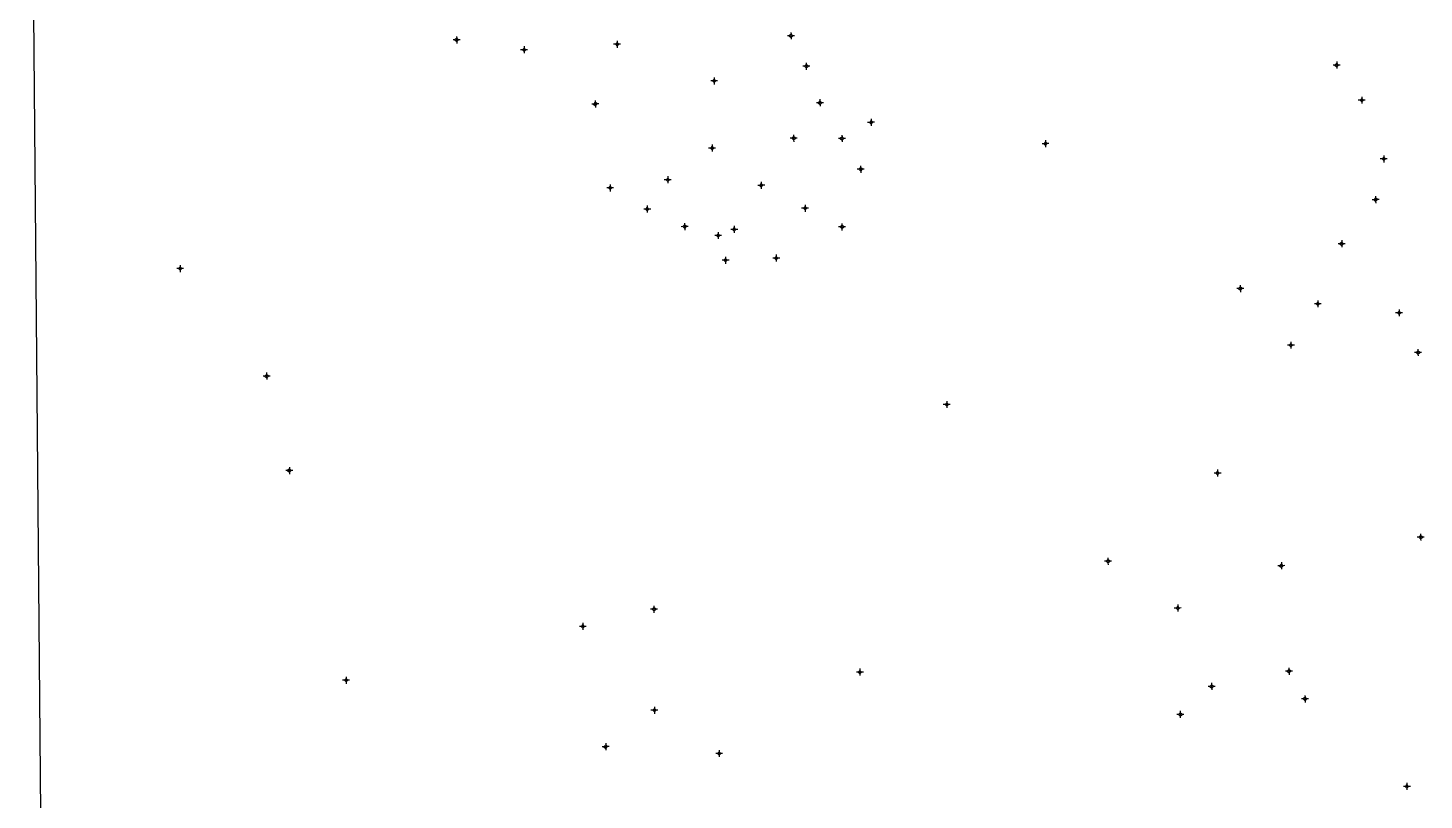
# Model space of a CAD drawing. Extents: x 551060 to 551564, y 1838957 to 1839506.
# Drawn here: x 551059.6 to 551310.6, y 1839230.2 to 1839369.1 of the extents above; entities that cross this region are included whole.
import ezdxf

# ---------------------------------------------------------------- set-up
doc = ezdxf.new("R2010")
doc.units = 0
doc.layers.add('Level 11', color=7, linetype='Continuous')
doc.layers.add('Level 63', color=7, linetype='Continuous')

msp = doc.modelspace()

# ---------------------------------------------------------------- linework, layer by layer
at = {"layer": 'Level 11'}
for p, q in [((551196.47, 1839367.66), (551196.15, 1839367.65)), ((551196.47, 1839367.66), (551196.15, 1839367.65)), ((551196.78, 1839367.97), (551196.47, 1839367.66)), ((551196.78, 1839367.97), (551196.47, 1839367.66)), ((551196.47, 1839367.66), (551196.78, 1839367.35)), ((551196.47, 1839367.66), (551196.78, 1839367.35)), ((551196.77, 1839368.28), (551196.78, 1839367.97)), ((551196.77, 1839368.28), (551196.78, 1839367.97)), ((551197.09, 1839367.66), (551196.78, 1839367.97)), ((551197.09, 1839367.66), (551196.78, 1839367.97)), ((551196.78, 1839367.35), (551197.09, 1839367.66)), ((551196.78, 1839367.35), (551197.09, 1839367.66)), ((551197.41, 1839367.66), (551197.09, 1839367.66)), ((551197.41, 1839367.66), (551197.09, 1839367.66)), ((551136.36, 1839366.92), (551136.05, 1839366.92)), ((551136.36, 1839366.92), (551136.05, 1839366.92)), ((551136.67, 1839367.23), (551136.36, 1839366.92)), ((551136.67, 1839367.23), (551136.36, 1839366.92)), ((551136.36, 1839366.92), (551136.67, 1839366.61)), ((551136.36, 1839366.92), (551136.67, 1839366.61)), ((551136.66, 1839367.55), (551136.67, 1839367.23)), ((551136.66, 1839367.55), (551136.67, 1839367.23)), ((551136.98, 1839366.93), (551136.67, 1839367.23)), ((551136.98, 1839366.93), (551136.67, 1839367.23)), ((551136.67, 1839366.61), (551136.98, 1839366.93)), ((551136.67, 1839366.61), (551136.98, 1839366.93)), ((551136.67, 1839366.61), (551136.68, 1839366.29)), ((551136.67, 1839366.61), (551136.68, 1839366.29)), ((551137.29, 1839366.93), (551136.98, 1839366.93)), ((551137.29, 1839366.93), (551136.98, 1839366.93)), ((551148.47, 1839365.15), (551148.16, 1839365.14)), ((551148.47, 1839365.15), (551148.16, 1839365.14)), ((551148.78, 1839365.46), (551148.47, 1839365.15)), ((551148.78, 1839365.46), (551148.47, 1839365.15)), ((551148.47, 1839365.15), (551148.79, 1839364.84)), ((551148.47, 1839365.15), (551148.79, 1839364.84)), ((551148.78, 1839365.78), (551148.78, 1839365.46)), ((551148.78, 1839365.78), (551148.78, 1839365.46)), ((551149.09, 1839365.15), (551148.78, 1839365.46)), ((551149.09, 1839365.15), (551148.78, 1839365.46)), ((551148.79, 1839364.84), (551149.09, 1839365.15)), ((551148.79, 1839364.84), (551149.09, 1839365.15)), ((551149.4, 1839365.15), (551149.09, 1839365.15)), ((551149.4, 1839365.15), (551149.09, 1839365.15)), ((551165.21, 1839366.13), (551164.89, 1839366.13)), ((551165.21, 1839366.13), (551164.89, 1839366.13)), ((551165.52, 1839366.44), (551165.21, 1839366.13)), ((551165.52, 1839366.44), (551165.21, 1839366.13)), ((551165.21, 1839366.13), (551165.52, 1839365.82)), ((551165.21, 1839366.13), (551165.52, 1839365.82)), ((551165.51, 1839366.76), (551165.52, 1839366.44)), ((551165.51, 1839366.76), (551165.52, 1839366.44)), ((551165.83, 1839366.14), (551165.52, 1839366.44)), ((551165.83, 1839366.14), (551165.52, 1839366.44)), ((551165.52, 1839365.82), (551165.83, 1839366.14)), ((551165.52, 1839365.82), (551165.83, 1839366.14)), ((551165.52, 1839365.82), (551165.53, 1839365.51)), ((551165.52, 1839365.82), (551165.53, 1839365.51)), ((551166.15, 1839366.14), (551165.83, 1839366.14)), ((551166.15, 1839366.14), (551165.83, 1839366.14)), ((551196.78, 1839367.35), (551196.78, 1839367.04)), ((551196.78, 1839367.35), (551196.78, 1839367.04)), ((551148.79, 1839364.84), (551148.79, 1839364.52)), ((551148.79, 1839364.84), (551148.79, 1839364.52)), ((551199.52, 1839362.8), (551199.52, 1839362.49)), ((551199.52, 1839362.8), (551199.52, 1839362.49)), ((551294.9, 1839362.71), (551294.59, 1839362.39)), ((551294.9, 1839362.71), (551294.59, 1839362.39)), ((551294.9, 1839363.02), (551294.9, 1839362.71)), ((551294.9, 1839363.02), (551294.9, 1839362.71)), ((551295.21, 1839362.4), (551294.9, 1839362.71)), ((551295.21, 1839362.4), (551294.9, 1839362.71)), ((551182.96, 1839360.16), (551182.96, 1839359.85)), ((551182.96, 1839360.16), (551182.96, 1839359.85)), ((551199.22, 1839362.18), (551198.9, 1839362.18)), ((551199.22, 1839362.18), (551198.9, 1839362.18)), ((551199.52, 1839362.49), (551199.22, 1839362.18)), ((551199.52, 1839362.49), (551199.22, 1839362.18)), ((551199.22, 1839362.18), (551199.53, 1839361.87)), ((551199.22, 1839362.18), (551199.53, 1839361.87)), ((551199.84, 1839362.19), (551199.52, 1839362.49)), ((551199.84, 1839362.19), (551199.52, 1839362.49)), ((551199.53, 1839361.87), (551199.84, 1839362.19)), ((551199.53, 1839361.87), (551199.84, 1839362.19)), ((551199.53, 1839361.87), (551199.53, 1839361.56)), ((551199.53, 1839361.87), (551199.53, 1839361.56)), ((551200.16, 1839362.19), (551199.84, 1839362.19)), ((551200.16, 1839362.19), (551199.84, 1839362.19)), ((551294.59, 1839362.39), (551294.27, 1839362.39)), ((551294.59, 1839362.39), (551294.27, 1839362.39)), ((551294.59, 1839362.39), (551294.9, 1839362.09)), ((551294.59, 1839362.39), (551294.9, 1839362.09)), ((551294.9, 1839362.09), (551295.21, 1839362.4)), ((551294.9, 1839362.09), (551295.21, 1839362.4)), ((551294.9, 1839362.09), (551294.91, 1839361.78)), ((551294.9, 1839362.09), (551294.91, 1839361.78)), ((551295.53, 1839362.4), (551295.21, 1839362.4)), ((551295.53, 1839362.4), (551295.21, 1839362.4)), ((551182.65, 1839359.54), (551182.34, 1839359.53)), ((551182.65, 1839359.54), (551182.34, 1839359.53)), ((551182.96, 1839359.85), (551182.65, 1839359.54)), ((551182.96, 1839359.85), (551182.65, 1839359.54)), ((551182.65, 1839359.54), (551182.97, 1839359.23)), ((551182.65, 1839359.54), (551182.97, 1839359.23)), ((551183.27, 1839359.54), (551182.96, 1839359.85)), ((551183.27, 1839359.54), (551182.96, 1839359.85)), ((551182.97, 1839359.23), (551183.27, 1839359.54)), ((551182.97, 1839359.23), (551183.27, 1839359.54)), ((551182.97, 1839359.23), (551182.97, 1839358.92)), ((551182.97, 1839359.23), (551182.97, 1839358.92)), ((551183.58, 1839359.54), (551183.27, 1839359.54)), ((551183.58, 1839359.54), (551183.27, 1839359.54)), ((551161.28, 1839355.39), (551160.96, 1839355.39)), ((551161.28, 1839355.39), (551160.96, 1839355.39)), ((551161.59, 1839355.7), (551161.28, 1839355.39)), ((551161.59, 1839355.7), (551161.28, 1839355.39)), ((551161.28, 1839355.39), (551161.6, 1839355.08)), ((551161.28, 1839355.39), (551161.6, 1839355.08)), ((551161.59, 1839356.01), (551161.59, 1839355.7)), ((551161.59, 1839356.01), (551161.59, 1839355.7)), ((551161.9, 1839355.4), (551161.59, 1839355.7)), ((551161.9, 1839355.4), (551161.59, 1839355.7)), ((551161.6, 1839355.08), (551161.9, 1839355.4)), ((551161.6, 1839355.08), (551161.9, 1839355.4)), ((551161.6, 1839355.08), (551161.6, 1839354.77)), ((551161.6, 1839355.08), (551161.6, 1839354.77)), ((551162.22, 1839355.4), (551161.9, 1839355.4)), ((551162.22, 1839355.4), (551161.9, 1839355.4)), ((551201.68, 1839355.62), (551201.37, 1839355.62)), ((551201.68, 1839355.62), (551201.37, 1839355.62)), ((551201.99, 1839355.94), (551201.68, 1839355.62)), ((551201.99, 1839355.94), (551201.68, 1839355.62)), ((551201.68, 1839355.62), (551202, 1839355.32)), ((551201.68, 1839355.62), (551202, 1839355.32)), ((551201.99, 1839356.25), (551201.99, 1839355.94)), ((551201.99, 1839356.25), (551201.99, 1839355.94)), ((551202.3, 1839355.63), (551201.99, 1839355.94)), ((551202.3, 1839355.63), (551201.99, 1839355.94)), ((551202, 1839355.32), (551202.3, 1839355.63)), ((551202, 1839355.32), (551202.3, 1839355.63)), ((551202, 1839355.32), (551202, 1839355.01)), ((551202, 1839355.32), (551202, 1839355.01)), ((551202.61, 1839355.63), (551202.3, 1839355.63)), ((551202.61, 1839355.63), (551202.3, 1839355.63)), ((551299.09, 1839356.08), (551298.77, 1839356.07)), ((551299.09, 1839356.08), (551298.77, 1839356.07)), ((551299.39, 1839356.39), (551299.09, 1839356.08)), ((551299.39, 1839356.39), (551299.09, 1839356.08)), ((551299.09, 1839356.08), (551299.4, 1839355.77)), ((551299.09, 1839356.08), (551299.4, 1839355.77)), ((551299.39, 1839356.7), (551299.39, 1839356.39)), ((551299.39, 1839356.7), (551299.39, 1839356.39)), ((551299.71, 1839356.08), (551299.39, 1839356.39)), ((551299.71, 1839356.08), (551299.39, 1839356.39)), ((551299.4, 1839355.77), (551299.71, 1839356.08)), ((551299.4, 1839355.77), (551299.71, 1839356.08)), ((551299.4, 1839355.77), (551299.4, 1839355.46)), ((551299.4, 1839355.77), (551299.4, 1839355.46)), ((551300.03, 1839356.08), (551299.71, 1839356.08)), ((551300.03, 1839356.08), (551299.71, 1839356.08)), ((551211.19, 1839352.73), (551211.19, 1839352.41)), ((551211.19, 1839352.73), (551211.19, 1839352.41)), ((551210.88, 1839352.09), (551210.56, 1839352.09)), ((551210.88, 1839352.09), (551210.56, 1839352.09)), ((551211.19, 1839352.41), (551210.88, 1839352.09)), ((551211.19, 1839352.41), (551210.88, 1839352.09)), ((551210.88, 1839352.09), (551211.19, 1839351.79)), ((551210.88, 1839352.09), (551211.19, 1839351.79)), ((551211.5, 1839352.1), (551211.19, 1839352.41)), ((551211.5, 1839352.1), (551211.19, 1839352.41)), ((551211.19, 1839351.79), (551211.5, 1839352.1)), ((551211.19, 1839351.79), (551211.5, 1839352.1)), ((551211.19, 1839351.79), (551211.2, 1839351.47)), ((551211.19, 1839351.79), (551211.2, 1839351.47)), ((551211.82, 1839352.1), (551211.5, 1839352.1)), ((551211.82, 1839352.1), (551211.5, 1839352.1)), ((551182.59, 1839347.78), (551182.28, 1839347.47)), ((551182.59, 1839347.78), (551182.28, 1839347.47)), ((551182.58, 1839348.1), (551182.59, 1839347.78)), ((551182.58, 1839348.1), (551182.59, 1839347.78)), ((551182.9, 1839347.47), (551182.59, 1839347.78)), ((551182.9, 1839347.47), (551182.59, 1839347.78)), ((551196.94, 1839349.23), (551196.63, 1839349.23)), ((551196.94, 1839349.23), (551196.63, 1839349.23)), ((551197.25, 1839349.55), (551196.94, 1839349.23)), ((551197.25, 1839349.55), (551196.94, 1839349.23)), ((551196.94, 1839349.23), (551197.25, 1839348.93)), ((551196.94, 1839349.23), (551197.25, 1839348.93)), ((551197.24, 1839349.87), (551197.25, 1839349.55)), ((551197.24, 1839349.87), (551197.25, 1839349.55)), ((551197.56, 1839349.24), (551197.25, 1839349.55)), ((551197.56, 1839349.24), (551197.25, 1839349.55)), ((551197.25, 1839348.93), (551197.56, 1839349.24)), ((551197.25, 1839348.93), (551197.56, 1839349.24)), ((551197.25, 1839348.93), (551197.26, 1839348.61)), ((551197.25, 1839348.93), (551197.26, 1839348.61)), ((551197.87, 1839349.24), (551197.56, 1839349.24)), ((551197.87, 1839349.24), (551197.56, 1839349.24)), ((551205.64, 1839349.18), (551205.33, 1839349.18)), ((551205.64, 1839349.18), (551205.33, 1839349.18)), ((551205.95, 1839349.49), (551205.64, 1839349.18)), ((551205.95, 1839349.49), (551205.64, 1839349.18)), ((551205.64, 1839349.18), (551205.95, 1839348.87)), ((551205.64, 1839349.18), (551205.95, 1839348.87)), ((551205.94, 1839349.8), (551205.95, 1839349.49)), ((551205.94, 1839349.8), (551205.95, 1839349.49)), ((551206.26, 1839349.19), (551205.95, 1839349.49)), ((551206.26, 1839349.19), (551205.95, 1839349.49)), ((551205.95, 1839348.87), (551206.26, 1839349.19)), ((551205.95, 1839348.87), (551206.26, 1839349.19)), ((551205.95, 1839348.87), (551205.95, 1839348.56)), ((551205.95, 1839348.87), (551205.95, 1839348.56)), ((551206.57, 1839349.19), (551206.26, 1839349.19)), ((551206.57, 1839349.19), (551206.26, 1839349.19)), ((551242.22, 1839348.25), (551241.91, 1839348.25)), ((551242.22, 1839348.25), (551241.91, 1839348.25)), ((551242.52, 1839348.56), (551242.22, 1839348.25)), ((551242.52, 1839348.56), (551242.22, 1839348.25)), ((551242.22, 1839348.25), (551242.53, 1839347.94)), ((551242.22, 1839348.25), (551242.53, 1839347.94)), ((551242.52, 1839348.88), (551242.52, 1839348.56)), ((551242.52, 1839348.88), (551242.52, 1839348.56)), ((551242.84, 1839348.26), (551242.52, 1839348.56)), ((551242.84, 1839348.26), (551242.52, 1839348.56)), ((551242.53, 1839347.94), (551242.84, 1839348.26)), ((551242.53, 1839347.94), (551242.84, 1839348.26)), ((551242.53, 1839347.94), (551242.53, 1839347.62)), ((551242.53, 1839347.94), (551242.53, 1839347.62)), ((551243.15, 1839348.26), (551242.84, 1839348.26)), ((551243.15, 1839348.26), (551242.84, 1839348.26)), ((551182.28, 1839347.47), (551181.97, 1839347.46)), ((551182.28, 1839347.47), (551181.97, 1839347.46)), ((551182.28, 1839347.47), (551182.59, 1839347.16)), ((551182.28, 1839347.47), (551182.59, 1839347.16)), ((551182.59, 1839347.16), (551182.9, 1839347.47)), ((551182.59, 1839347.16), (551182.9, 1839347.47)), ((551182.59, 1839347.16), (551182.59, 1839346.84)), ((551182.59, 1839347.16), (551182.59, 1839346.84)), ((551183.21, 1839347.47), (551182.9, 1839347.47)), ((551183.21, 1839347.47), (551182.9, 1839347.47)), ((551303.05, 1839345.52), (551302.74, 1839345.52)), ((551303.05, 1839345.52), (551302.74, 1839345.52)), ((551303.35, 1839345.83), (551303.05, 1839345.52)), ((551303.35, 1839345.83), (551303.05, 1839345.52)), ((551303.05, 1839345.52), (551303.36, 1839345.22)), ((551303.05, 1839345.52), (551303.36, 1839345.22)), ((551303.35, 1839346.15), (551303.35, 1839345.83)), ((551303.35, 1839346.15), (551303.35, 1839345.83)), ((551303.67, 1839345.53), (551303.35, 1839345.83)), ((551303.67, 1839345.53), (551303.35, 1839345.83)), ((551303.36, 1839345.22), (551303.67, 1839345.53)), ((551303.36, 1839345.22), (551303.67, 1839345.53)), ((551303.36, 1839345.22), (551303.36, 1839344.9)), ((551303.36, 1839345.22), (551303.36, 1839344.9)), ((551303.98, 1839345.53), (551303.67, 1839345.53)), ((551303.98, 1839345.53), (551303.67, 1839345.53)), ((551209, 1839343.65), (551208.68, 1839343.65)), ((551209, 1839343.65), (551208.68, 1839343.65)), ((551209.3, 1839343.96), (551209, 1839343.65)), ((551209.3, 1839343.96), (551209, 1839343.65)), ((551209, 1839343.65), (551209.31, 1839343.34)), ((551209, 1839343.65), (551209.31, 1839343.34)), ((551209.3, 1839344.27), (551209.3, 1839343.96)), ((551209.3, 1839344.27), (551209.3, 1839343.96)), ((551209.62, 1839343.66), (551209.3, 1839343.96)), ((551209.62, 1839343.66), (551209.3, 1839343.96)), ((551209.31, 1839343.34), (551209.62, 1839343.66)), ((551209.31, 1839343.34), (551209.62, 1839343.66)), ((551209.31, 1839343.34), (551209.31, 1839343.03)), ((551209.31, 1839343.34), (551209.31, 1839343.03)), ((551209.94, 1839343.66), (551209.62, 1839343.66)), ((551209.94, 1839343.66), (551209.62, 1839343.66)), ((551163.95, 1839340.31), (551163.64, 1839340.3)), ((551163.95, 1839340.31), (551163.64, 1839340.3)), ((551164.25, 1839340.62), (551163.95, 1839340.31)), ((551164.25, 1839340.62), (551163.95, 1839340.31)), ((551163.95, 1839340.31), (551164.26, 1839340)), ((551163.95, 1839340.31), (551164.26, 1839340)), ((551164.25, 1839340.94), (551164.25, 1839340.62)), ((551164.25, 1839340.94), (551164.25, 1839340.62)), ((551164.57, 1839340.31), (551164.25, 1839340.62)), ((551164.57, 1839340.31), (551164.25, 1839340.62)), ((551164.26, 1839340), (551164.57, 1839340.31)), ((551164.26, 1839340), (551164.57, 1839340.31)), ((551164.26, 1839340), (551164.26, 1839339.68)), ((551164.26, 1839340), (551164.26, 1839339.68)), ((551164.88, 1839340.32), (551164.57, 1839340.31)), ((551164.88, 1839340.32), (551164.57, 1839340.31)), ((551174.31, 1839341.77), (551174, 1839341.76)), ((551174.31, 1839341.77), (551174, 1839341.76)), ((551174.62, 1839342.08), (551174.31, 1839341.77)), ((551174.62, 1839342.08), (551174.31, 1839341.77)), ((551174.31, 1839341.77), (551174.62, 1839341.46)), ((551174.31, 1839341.77), (551174.62, 1839341.46)), ((551174.62, 1839342.39), (551174.62, 1839342.08)), ((551174.62, 1839342.39), (551174.62, 1839342.08)), ((551174.93, 1839341.77), (551174.62, 1839342.08)), ((551174.93, 1839341.77), (551174.62, 1839342.08)), ((551174.62, 1839341.46), (551174.93, 1839341.77)), ((551174.62, 1839341.46), (551174.93, 1839341.77)), ((551174.62, 1839341.46), (551174.63, 1839341.15)), ((551174.62, 1839341.46), (551174.63, 1839341.15)), ((551175.24, 1839341.78), (551174.93, 1839341.77)), ((551175.24, 1839341.78), (551174.93, 1839341.77)), ((551191.11, 1839340.76), (551190.79, 1839340.76)), ((551191.11, 1839340.76), (551190.79, 1839340.76)), ((551191.41, 1839341.08), (551191.11, 1839340.76)), ((551191.41, 1839341.08), (551191.11, 1839340.76)), ((551191.11, 1839340.76), (551191.42, 1839340.46)), ((551191.11, 1839340.76), (551191.42, 1839340.46)), ((551191.41, 1839341.4), (551191.41, 1839341.08)), ((551191.41, 1839341.4), (551191.41, 1839341.08)), ((551191.73, 1839340.77), (551191.41, 1839341.08)), ((551191.73, 1839340.77), (551191.41, 1839341.08)), ((551191.42, 1839340.46), (551191.73, 1839340.77)), ((551191.42, 1839340.46), (551191.73, 1839340.77)), ((551191.42, 1839340.46), (551191.42, 1839340.14)), ((551191.42, 1839340.46), (551191.42, 1839340.14)), ((551192.05, 1839340.77), (551191.73, 1839340.77)), ((551192.05, 1839340.77), (551191.73, 1839340.77)), ((551301.59, 1839338.18), (551301.28, 1839338.18)), ((551301.59, 1839338.18), (551301.28, 1839338.18)), ((551301.9, 1839338.49), (551301.59, 1839338.18)), ((551301.9, 1839338.49), (551301.59, 1839338.18)), ((551301.59, 1839338.18), (551301.9, 1839337.87)), ((551301.59, 1839338.18), (551301.9, 1839337.87)), ((551301.9, 1839338.8), (551301.9, 1839338.49)), ((551301.9, 1839338.8), (551301.9, 1839338.49)), ((551302.21, 1839338.19), (551301.9, 1839338.49)), ((551302.21, 1839338.19), (551301.9, 1839338.49)), ((551301.9, 1839337.87), (551302.21, 1839338.19)), ((551301.9, 1839337.87), (551302.21, 1839338.19)), ((551301.9, 1839337.87), (551301.91, 1839337.56)), ((551301.9, 1839337.87), (551301.91, 1839337.56)), ((551302.52, 1839338.19), (551302.21, 1839338.19)), ((551302.52, 1839338.19), (551302.21, 1839338.19)), ((551170.62, 1839336.5), (551170.31, 1839336.49)), ((551170.62, 1839336.5), (551170.31, 1839336.49)), ((551170.92, 1839336.81), (551170.62, 1839336.5)), ((551170.92, 1839336.81), (551170.62, 1839336.5)), ((551170.62, 1839336.5), (551170.93, 1839336.19)), ((551170.62, 1839336.5), (551170.93, 1839336.19)), ((551170.92, 1839337.12), (551170.92, 1839336.81)), ((551170.92, 1839337.12), (551170.92, 1839336.81)), ((551171.24, 1839336.5), (551170.92, 1839336.81)), ((551171.24, 1839336.5), (551170.92, 1839336.81)), ((551170.93, 1839336.19), (551171.24, 1839336.5)), ((551170.93, 1839336.19), (551171.24, 1839336.5)), ((551170.93, 1839336.19), (551170.93, 1839335.88)), ((551170.93, 1839336.19), (551170.93, 1839335.88)), ((551171.55, 1839336.5), (551171.24, 1839336.5)), ((551171.55, 1839336.5), (551171.24, 1839336.5)), ((551199, 1839336.63), (551198.68, 1839336.63)), ((551199, 1839336.63), (551198.68, 1839336.63)), ((551199.31, 1839336.95), (551199, 1839336.63)), ((551199.31, 1839336.95), (551199, 1839336.63)), ((551199, 1839336.63), (551199.31, 1839336.33)), ((551199, 1839336.63), (551199.31, 1839336.33)), ((551199.3, 1839337.27), (551199.31, 1839336.95)), ((551199.3, 1839337.27), (551199.31, 1839336.95)), ((551199.62, 1839336.64), (551199.31, 1839336.95)), ((551199.62, 1839336.64), (551199.31, 1839336.95)), ((551199.31, 1839336.33), (551199.62, 1839336.64)), ((551199.31, 1839336.33), (551199.62, 1839336.64)), ((551199.31, 1839336.33), (551199.32, 1839336.01)), ((551199.31, 1839336.33), (551199.32, 1839336.01)), ((551199.94, 1839336.64), (551199.62, 1839336.64)), ((551199.94, 1839336.64), (551199.62, 1839336.64)), ((551177.34, 1839333.34), (551177.03, 1839333.33)), ((551177.34, 1839333.34), (551177.03, 1839333.33)), ((551177.65, 1839333.65), (551177.34, 1839333.34)), ((551177.65, 1839333.65), (551177.34, 1839333.34)), ((551177.34, 1839333.34), (551177.66, 1839333.03)), ((551177.34, 1839333.34), (551177.66, 1839333.03)), ((551177.65, 1839333.96), (551177.65, 1839333.65)), ((551177.65, 1839333.96), (551177.65, 1839333.65)), ((551177.96, 1839333.34), (551177.65, 1839333.65)), ((551177.96, 1839333.34), (551177.65, 1839333.65)), ((551177.66, 1839333.03), (551177.96, 1839333.34)), ((551177.66, 1839333.03), (551177.96, 1839333.34)), ((551177.66, 1839333.03), (551177.66, 1839332.72)), ((551177.66, 1839333.03), (551177.66, 1839332.72)), ((551178.27, 1839333.34), (551177.96, 1839333.34)), ((551178.27, 1839333.34), (551177.96, 1839333.34)), ((551186.26, 1839332.84), (551185.94, 1839332.84)), ((551186.26, 1839332.84), (551185.94, 1839332.84)), ((551186.56, 1839333.16), (551186.26, 1839332.84)), ((551186.56, 1839333.16), (551186.26, 1839332.84)), ((551186.26, 1839332.84), (551186.57, 1839332.54)), ((551186.26, 1839332.84), (551186.57, 1839332.54)), ((551186.56, 1839333.48), (551186.56, 1839333.16)), ((551186.56, 1839333.48), (551186.56, 1839333.16)), ((551186.88, 1839332.85), (551186.56, 1839333.16)), ((551186.88, 1839332.85), (551186.56, 1839333.16)), ((551186.57, 1839332.54), (551186.88, 1839332.85)), ((551186.57, 1839332.54), (551186.88, 1839332.85)), ((551186.57, 1839332.54), (551186.57, 1839332.22)), ((551186.57, 1839332.54), (551186.57, 1839332.22)), ((551187.2, 1839332.85), (551186.88, 1839332.85)), ((551187.2, 1839332.85), (551186.88, 1839332.85)), ((551205.63, 1839333.28), (551205.31, 1839333.28)), ((551205.63, 1839333.28), (551205.31, 1839333.28)), ((551205.93, 1839333.6), (551205.63, 1839333.28)), ((551205.93, 1839333.6), (551205.63, 1839333.28)), ((551205.63, 1839333.28), (551205.94, 1839332.98)), ((551205.63, 1839333.28), (551205.94, 1839332.98)), ((551205.93, 1839333.91), (551205.93, 1839333.6)), ((551205.93, 1839333.91), (551205.93, 1839333.6)), ((551206.25, 1839333.29), (551205.93, 1839333.6)), ((551206.25, 1839333.29), (551205.93, 1839333.6)), ((551205.94, 1839332.98), (551206.25, 1839333.29)), ((551205.94, 1839332.98), (551206.25, 1839333.29)), ((551205.94, 1839332.98), (551205.94, 1839332.67)), ((551205.94, 1839332.98), (551205.94, 1839332.67)), ((551206.57, 1839333.29), (551206.25, 1839333.29)), ((551206.57, 1839333.29), (551206.25, 1839333.29)), ((551183.38, 1839331.75), (551183.07, 1839331.75)), ((551183.38, 1839331.75), (551183.07, 1839331.75)), ((551183.68, 1839332.06), (551183.38, 1839331.75)), ((551183.68, 1839332.06), (551183.38, 1839331.75)), ((551183.38, 1839331.75), (551183.69, 1839331.44)), ((551183.38, 1839331.75), (551183.69, 1839331.44)), ((551183.68, 1839332.37), (551183.68, 1839332.06)), ((551183.68, 1839332.37), (551183.68, 1839332.06)), ((551184, 1839331.75), (551183.68, 1839332.06)), ((551184, 1839331.75), (551183.68, 1839332.06)), ((551183.69, 1839331.44), (551184, 1839331.75)), ((551183.69, 1839331.44), (551184, 1839331.75)), ((551183.69, 1839331.44), (551183.69, 1839331.13)), ((551183.69, 1839331.44), (551183.69, 1839331.13)), ((551184.31, 1839331.76), (551184, 1839331.75)), ((551184.31, 1839331.76), (551184, 1839331.75)), ((551295.49, 1839330.26), (551295.17, 1839330.26)), ((551295.49, 1839330.26), (551295.17, 1839330.26)), ((551295.8, 1839330.57), (551295.49, 1839330.26)), ((551295.8, 1839330.57), (551295.49, 1839330.26)), ((551295.49, 1839330.26), (551295.8, 1839329.95)), ((551295.49, 1839330.26), (551295.8, 1839329.95)), ((551295.8, 1839330.89), (551295.8, 1839330.57)), ((551295.8, 1839330.89), (551295.8, 1839330.57)), ((551296.11, 1839330.27), (551295.8, 1839330.57)), ((551296.11, 1839330.27), (551295.8, 1839330.57)), ((551295.8, 1839329.95), (551296.11, 1839330.27)), ((551295.8, 1839329.95), (551296.11, 1839330.27)), ((551295.8, 1839329.95), (551295.81, 1839329.63)), ((551295.8, 1839329.95), (551295.81, 1839329.63)), ((551296.43, 1839330.27), (551296.11, 1839330.27)), ((551296.43, 1839330.27), (551296.11, 1839330.27)), ((551185.01, 1839327.6), (551184.7, 1839327.29)), ((551185.01, 1839327.6), (551184.7, 1839327.29)), ((551185.01, 1839327.92), (551185.01, 1839327.6)), ((551185.01, 1839327.92), (551185.01, 1839327.6)), ((551185.32, 1839327.3), (551185.01, 1839327.6)), ((551185.32, 1839327.3), (551185.01, 1839327.6)), ((551193.81, 1839327.67), (551193.5, 1839327.67)), ((551193.81, 1839327.67), (551193.5, 1839327.67)), ((551194.12, 1839327.98), (551193.81, 1839327.67)), ((551194.12, 1839327.98), (551193.81, 1839327.67)), ((551193.81, 1839327.67), (551194.12, 1839327.36)), ((551193.81, 1839327.67), (551194.12, 1839327.36)), ((551194.11, 1839328.3), (551194.12, 1839327.98)), ((551194.11, 1839328.3), (551194.12, 1839327.98)), ((551194.43, 1839327.68), (551194.12, 1839327.98)), ((551194.43, 1839327.68), (551194.12, 1839327.98)), ((551194.12, 1839327.36), (551194.43, 1839327.68)), ((551194.12, 1839327.36), (551194.43, 1839327.68)), ((551194.74, 1839327.68), (551194.43, 1839327.68)), ((551194.74, 1839327.68), (551194.43, 1839327.68)), ((551086.63, 1839325.78), (551086.32, 1839325.78)), ((551086.63, 1839325.78), (551086.32, 1839325.78)), ((551086.94, 1839326.1), (551086.63, 1839325.78)), ((551086.94, 1839326.1), (551086.63, 1839325.78)), ((551086.63, 1839325.78), (551086.94, 1839325.48)), ((551086.63, 1839325.78), (551086.94, 1839325.48)), ((551086.94, 1839326.41), (551086.94, 1839326.1)), ((551086.94, 1839326.41), (551086.94, 1839326.1)), ((551087.25, 1839325.79), (551086.94, 1839326.1)), ((551087.25, 1839325.79), (551086.94, 1839326.1)), ((551086.94, 1839325.48), (551087.25, 1839325.79)), ((551086.94, 1839325.48), (551087.25, 1839325.79)), ((551086.94, 1839325.48), (551086.95, 1839325.17)), ((551086.94, 1839325.48), (551086.95, 1839325.17)), ((551087.56, 1839325.79), (551087.25, 1839325.79)), ((551087.56, 1839325.79), (551087.25, 1839325.79)), ((551184.7, 1839327.29), (551184.38, 1839327.29)), ((551184.7, 1839327.29), (551184.38, 1839327.29)), ((551184.7, 1839327.29), (551185.02, 1839326.98)), ((551184.7, 1839327.29), (551185.02, 1839326.98)), ((551185.02, 1839326.98), (551185.32, 1839327.3)), ((551185.02, 1839326.98), (551185.32, 1839327.3)), ((551185.02, 1839326.98), (551185.02, 1839326.66)), ((551185.02, 1839326.98), (551185.02, 1839326.66)), ((551185.64, 1839327.3), (551185.32, 1839327.3)), ((551185.64, 1839327.3), (551185.32, 1839327.3)), ((551194.12, 1839327.36), (551194.12, 1839327.04)), ((551194.12, 1839327.36), (551194.12, 1839327.04)), ((551277.57, 1839322.52), (551277.27, 1839322.2)), ((551277.57, 1839322.52), (551277.27, 1839322.2)), ((551277.57, 1839322.84), (551277.57, 1839322.52)), ((551277.57, 1839322.84), (551277.57, 1839322.52)), ((551277.89, 1839322.21), (551277.57, 1839322.52)), ((551277.89, 1839322.21), (551277.57, 1839322.52)), ((551277.27, 1839322.2), (551276.95, 1839322.2)), ((551277.27, 1839322.2), (551276.95, 1839322.2)), ((551277.27, 1839322.2), (551277.58, 1839321.9)), ((551277.27, 1839322.2), (551277.58, 1839321.9)), ((551277.58, 1839321.9), (551277.89, 1839322.21)), ((551277.58, 1839321.9), (551277.89, 1839322.21)), ((551277.58, 1839321.9), (551277.58, 1839321.58)), ((551277.58, 1839321.9), (551277.58, 1839321.58)), ((551278.21, 1839322.21), (551277.89, 1839322.21)), ((551278.21, 1839322.21), (551277.89, 1839322.21)), ((551291.5, 1839320.08), (551291.5, 1839319.77)), ((551291.5, 1839320.08), (551291.5, 1839319.77)), ((551291.2, 1839319.46), (551290.89, 1839319.45)), ((551291.2, 1839319.46), (551290.89, 1839319.45)), ((551291.5, 1839319.77), (551291.2, 1839319.46)), ((551291.5, 1839319.77), (551291.2, 1839319.46)), ((551291.2, 1839319.46), (551291.51, 1839319.15)), ((551291.2, 1839319.46), (551291.51, 1839319.15)), ((551291.82, 1839319.46), (551291.5, 1839319.77)), ((551291.82, 1839319.46), (551291.5, 1839319.77)), ((551291.51, 1839319.15), (551291.82, 1839319.46)), ((551291.51, 1839319.15), (551291.82, 1839319.46)), ((551291.51, 1839319.15), (551291.51, 1839318.84)), ((551291.51, 1839319.15), (551291.51, 1839318.84)), ((551292.13, 1839319.46), (551291.82, 1839319.46)), ((551292.13, 1839319.46), (551291.82, 1839319.46)), ((551305.82, 1839317.82), (551305.5, 1839317.82)), ((551305.82, 1839317.82), (551305.5, 1839317.82)), ((551306.13, 1839318.14), (551305.82, 1839317.82)), ((551306.13, 1839318.14), (551305.82, 1839317.82)), ((551305.82, 1839317.82), (551306.13, 1839317.52)), ((551305.82, 1839317.82), (551306.13, 1839317.52)), ((551306.12, 1839318.45), (551306.13, 1839318.14)), ((551306.12, 1839318.45), (551306.13, 1839318.14)), ((551306.44, 1839317.83), (551306.13, 1839318.14)), ((551306.44, 1839317.83), (551306.13, 1839318.14)), ((551306.13, 1839317.52), (551306.44, 1839317.83)), ((551306.13, 1839317.52), (551306.44, 1839317.83)), ((551306.13, 1839317.52), (551306.13, 1839317.21)), ((551306.13, 1839317.52), (551306.13, 1839317.21)), ((551306.76, 1839317.83), (551306.44, 1839317.83)), ((551306.76, 1839317.83), (551306.44, 1839317.83)), ((551286.67, 1839312.64), (551286.67, 1839312.33)), ((551286.67, 1839312.64), (551286.67, 1839312.33)), ((551286.36, 1839312.01), (551286.05, 1839312.01)), ((551286.36, 1839312.01), (551286.05, 1839312.01)), ((551286.67, 1839312.33), (551286.36, 1839312.01)), ((551286.67, 1839312.33), (551286.36, 1839312.01)), ((551286.36, 1839312.01), (551286.68, 1839311.71)), ((551286.36, 1839312.01), (551286.68, 1839311.71)), ((551286.98, 1839312.02), (551286.67, 1839312.33)), ((551286.98, 1839312.02), (551286.67, 1839312.33)), ((551286.68, 1839311.71), (551286.98, 1839312.02)), ((551286.68, 1839311.71), (551286.98, 1839312.02)), ((551286.68, 1839311.71), (551286.68, 1839311.4)), ((551286.68, 1839311.71), (551286.68, 1839311.4)), ((551287.29, 1839312.02), (551286.98, 1839312.02)), ((551287.29, 1839312.02), (551286.98, 1839312.02)), ((551309.2, 1839310.69), (551308.88, 1839310.69)), ((551309.2, 1839310.69), (551308.88, 1839310.69)), ((551309.51, 1839311.01), (551309.2, 1839310.69)), ((551309.51, 1839311.01), (551309.2, 1839310.69)), ((551309.2, 1839310.69), (551309.51, 1839310.39)), ((551309.2, 1839310.69), (551309.51, 1839310.39)), ((551309.5, 1839311.32), (551309.51, 1839311.01)), ((551309.5, 1839311.32), (551309.51, 1839311.01)), ((551309.82, 1839310.7), (551309.51, 1839311.01)), ((551309.82, 1839310.7), (551309.51, 1839311.01)), ((551309.51, 1839310.39), (551309.82, 1839310.7)), ((551309.51, 1839310.39), (551309.82, 1839310.7)), ((551309.51, 1839310.39), (551309.52, 1839310.08)), ((551309.51, 1839310.39), (551309.52, 1839310.08)), ((551310.14, 1839310.7), (551309.82, 1839310.7)), ((551310.14, 1839310.7), (551309.82, 1839310.7)), ((551102.19, 1839306.46), (551101.87, 1839306.45)), ((551102.19, 1839306.46), (551101.87, 1839306.45)), ((551102.49, 1839306.77), (551102.19, 1839306.46)), ((551102.49, 1839306.77), (551102.19, 1839306.46)), ((551102.19, 1839306.46), (551102.5, 1839306.15)), ((551102.19, 1839306.46), (551102.5, 1839306.15)), ((551102.49, 1839307.09), (551102.49, 1839306.77)), ((551102.49, 1839307.09), (551102.49, 1839306.77)), ((551102.81, 1839306.46), (551102.49, 1839306.77)), ((551102.81, 1839306.46), (551102.49, 1839306.77)), ((551102.5, 1839306.15), (551102.81, 1839306.46)), ((551102.5, 1839306.15), (551102.81, 1839306.46)), ((551102.5, 1839306.15), (551102.5, 1839305.83)), ((551102.5, 1839306.15), (551102.5, 1839305.83)), ((551103.13, 1839306.46), (551102.81, 1839306.46)), ((551103.13, 1839306.46), (551102.81, 1839306.46)), ((551224.47, 1839301.36), (551224.16, 1839301.35)), ((551224.47, 1839301.36), (551224.16, 1839301.35)), ((551224.78, 1839301.67), (551224.47, 1839301.36)), ((551224.78, 1839301.67), (551224.47, 1839301.36)), ((551224.47, 1839301.36), (551224.78, 1839301.05)), ((551224.47, 1839301.36), (551224.78, 1839301.05)), ((551224.78, 1839301.98), (551224.78, 1839301.67)), ((551224.78, 1839301.98), (551224.78, 1839301.67)), ((551225.09, 1839301.36), (551224.78, 1839301.67)), ((551225.09, 1839301.36), (551224.78, 1839301.67)), ((551224.78, 1839301.05), (551225.09, 1839301.36)), ((551224.78, 1839301.05), (551225.09, 1839301.36)), ((551224.78, 1839301.05), (551224.79, 1839300.74)), ((551224.78, 1839301.05), (551224.79, 1839300.74)), ((551225.4, 1839301.36), (551225.09, 1839301.36)), ((551225.4, 1839301.36), (551225.09, 1839301.36)), ((551106.58, 1839289.79), (551106.27, 1839289.48)), ((551106.58, 1839289.79), (551106.27, 1839289.48)), ((551106.58, 1839290.11), (551106.58, 1839289.79)), ((551106.58, 1839290.11), (551106.58, 1839289.79)), ((551106.89, 1839289.48), (551106.58, 1839289.79)), ((551106.89, 1839289.48), (551106.58, 1839289.79)), ((551106.27, 1839289.48), (551105.95, 1839289.47)), ((551106.27, 1839289.48), (551105.95, 1839289.47)), ((551106.27, 1839289.48), (551106.59, 1839289.17)), ((551106.27, 1839289.48), (551106.59, 1839289.17)), ((551106.59, 1839289.17), (551106.89, 1839289.48)), ((551106.59, 1839289.17), (551106.89, 1839289.48)), ((551106.59, 1839289.17), (551106.59, 1839288.85)), ((551106.59, 1839289.17), (551106.59, 1839288.85)), ((551107.21, 1839289.48), (551106.89, 1839289.48)), ((551107.21, 1839289.48), (551106.89, 1839289.48)), ((551273.16, 1839289.02), (551272.84, 1839289.02)), ((551273.16, 1839289.02), (551272.84, 1839289.02)), ((551273.47, 1839289.34), (551273.16, 1839289.02)), ((551273.47, 1839289.34), (551273.16, 1839289.02)), ((551273.16, 1839289.02), (551273.47, 1839288.72)), ((551273.16, 1839289.02), (551273.47, 1839288.72)), ((551273.46, 1839289.65), (551273.47, 1839289.34)), ((551273.46, 1839289.65), (551273.47, 1839289.34)), ((551273.78, 1839289.03), (551273.47, 1839289.34)), ((551273.78, 1839289.03), (551273.47, 1839289.34)), ((551273.47, 1839288.72), (551273.78, 1839289.03)), ((551273.47, 1839288.72), (551273.78, 1839289.03)), ((551273.47, 1839288.72), (551273.47, 1839288.41)), ((551273.47, 1839288.72), (551273.47, 1839288.41)), ((551274.1, 1839289.03), (551273.78, 1839289.03)), ((551274.1, 1839289.03), (551273.78, 1839289.03)), ((551309.68, 1839277.49), (551309.37, 1839277.48)), ((551309.68, 1839277.49), (551309.37, 1839277.48)), ((551309.99, 1839277.8), (551309.68, 1839277.49)), ((551309.99, 1839277.8), (551309.68, 1839277.49)), ((551309.68, 1839277.49), (551309.99, 1839277.18)), ((551309.68, 1839277.49), (551309.99, 1839277.18)), ((551309.98, 1839278.11), (551309.99, 1839277.8)), ((551309.98, 1839278.11), (551309.99, 1839277.8)), ((551310.3, 1839277.49), (551309.99, 1839277.8)), ((551310.3, 1839277.49), (551309.99, 1839277.8)), ((551309.99, 1839277.18), (551310.3, 1839277.49)), ((551309.99, 1839277.18), (551310.3, 1839277.49)), ((551310.61, 1839277.49), (551310.3, 1839277.49)), ((551310.61, 1839277.49), (551310.3, 1839277.49)), ((551309.99, 1839277.18), (551310, 1839276.87)), ((551309.99, 1839277.18), (551310, 1839276.87)), ((551253.46, 1839273.17), (551253.14, 1839273.16)), ((551253.46, 1839273.17), (551253.14, 1839273.16)), ((551253.77, 1839273.48), (551253.46, 1839273.17)), ((551253.77, 1839273.48), (551253.46, 1839273.17)), ((551253.46, 1839273.17), (551253.77, 1839272.86)), ((551253.46, 1839273.17), (551253.77, 1839272.86)), ((551253.77, 1839273.8), (551253.77, 1839273.48)), ((551253.77, 1839273.8), (551253.77, 1839273.48)), ((551254.08, 1839273.17), (551253.77, 1839273.48)), ((551254.08, 1839273.17), (551253.77, 1839273.48)), ((551253.77, 1839272.86), (551254.08, 1839273.17)), ((551253.77, 1839272.86), (551254.08, 1839273.17)), ((551253.77, 1839272.86), (551253.78, 1839272.54)), ((551253.77, 1839272.86), (551253.78, 1839272.54)), ((551254.4, 1839273.17), (551254.08, 1839273.17)), ((551254.4, 1839273.17), (551254.08, 1839273.17)), ((551284.64, 1839272.36), (551284.32, 1839272.36)), ((551284.64, 1839272.36), (551284.32, 1839272.36)), ((551284.95, 1839272.67), (551284.64, 1839272.36)), ((551284.95, 1839272.67), (551284.64, 1839272.36)), ((551284.64, 1839272.36), (551284.95, 1839272.05)), ((551284.64, 1839272.36), (551284.95, 1839272.05)), ((551284.95, 1839272.99), (551284.95, 1839272.67)), ((551284.95, 1839272.99), (551284.95, 1839272.67)), ((551285.26, 1839272.36), (551284.95, 1839272.67)), ((551285.26, 1839272.36), (551284.95, 1839272.67)), ((551284.95, 1839272.05), (551285.26, 1839272.36)), ((551284.95, 1839272.05), (551285.26, 1839272.36)), ((551285.58, 1839272.37), (551285.26, 1839272.36)), ((551285.58, 1839272.37), (551285.26, 1839272.36)), ((551284.95, 1839272.05), (551284.96, 1839271.73)), ((551284.95, 1839272.05), (551284.96, 1839271.73)), ((551172.13, 1839264.84), (551171.83, 1839264.52)), ((551172.13, 1839264.84), (551171.83, 1839264.52)), ((551172.13, 1839265.15), (551172.13, 1839264.84)), ((551172.13, 1839265.15), (551172.13, 1839264.84)), ((551172.45, 1839264.53), (551172.13, 1839264.84)), ((551172.45, 1839264.53), (551172.13, 1839264.84)), ((551266.01, 1839264.75), (551265.69, 1839264.75)), ((551266.01, 1839264.75), (551265.69, 1839264.75)), ((551266.32, 1839265.06), (551266.01, 1839264.75)), ((551266.32, 1839265.06), (551266.01, 1839264.75)), ((551266.01, 1839264.75), (551266.32, 1839264.44)), ((551266.01, 1839264.75), (551266.32, 1839264.44)), ((551266.32, 1839265.37), (551266.32, 1839265.06)), ((551266.32, 1839265.37), (551266.32, 1839265.06)), ((551266.63, 1839264.75), (551266.32, 1839265.06)), ((551266.63, 1839264.75), (551266.32, 1839265.06)), ((551266.32, 1839264.44), (551266.63, 1839264.75)), ((551266.32, 1839264.44), (551266.63, 1839264.75)), ((551266.95, 1839264.76), (551266.63, 1839264.75)), ((551266.95, 1839264.76), (551266.63, 1839264.75)), ((551171.83, 1839264.52), (551171.52, 1839264.52)), ((551171.83, 1839264.52), (551171.52, 1839264.52)), ((551171.83, 1839264.52), (551172.14, 1839264.22)), ((551171.83, 1839264.52), (551172.14, 1839264.22)), ((551172.14, 1839264.22), (551172.45, 1839264.53)), ((551172.14, 1839264.22), (551172.45, 1839264.53)), ((551172.14, 1839264.22), (551172.14, 1839263.91)), ((551172.14, 1839264.22), (551172.14, 1839263.91)), ((551172.76, 1839264.53), (551172.45, 1839264.53)), ((551172.76, 1839264.53), (551172.45, 1839264.53)), ((551266.32, 1839264.44), (551266.33, 1839264.13)), ((551266.32, 1839264.44), (551266.33, 1839264.13)), ((551159.04, 1839261.44), (551158.73, 1839261.44)), ((551159.04, 1839261.44), (551158.73, 1839261.44)), ((551159.34, 1839261.76), (551159.04, 1839261.44)), ((551159.34, 1839261.76), (551159.04, 1839261.44)), ((551159.04, 1839261.44), (551159.35, 1839261.14)), ((551159.04, 1839261.44), (551159.35, 1839261.14)), ((551159.34, 1839262.08), (551159.34, 1839261.76)), ((551159.34, 1839262.08), (551159.34, 1839261.76)), ((551159.66, 1839261.45), (551159.34, 1839261.76)), ((551159.66, 1839261.45), (551159.34, 1839261.76)), ((551159.35, 1839261.14), (551159.66, 1839261.45)), ((551159.35, 1839261.14), (551159.66, 1839261.45)), ((551159.35, 1839261.14), (551159.35, 1839260.82)), ((551159.35, 1839261.14), (551159.35, 1839260.82)), ((551159.97, 1839261.45), (551159.66, 1839261.45)), ((551159.97, 1839261.45), (551159.66, 1839261.45)), ((551116.78, 1839252.39), (551116.78, 1839252.07)), ((551116.78, 1839252.39), (551116.78, 1839252.07)), ((551208.86, 1839253.22), (551208.55, 1839253.22)), ((551208.86, 1839253.22), (551208.55, 1839253.22)), ((551209.16, 1839253.53), (551208.86, 1839253.22)), ((551209.16, 1839253.53), (551208.86, 1839253.22)), ((551208.86, 1839253.22), (551209.17, 1839252.91)), ((551208.86, 1839253.22), (551209.17, 1839252.91)), ((551209.16, 1839253.85), (551209.16, 1839253.53)), ((551209.16, 1839253.85), (551209.16, 1839253.53)), ((551209.48, 1839253.23), (551209.16, 1839253.53)), ((551209.48, 1839253.23), (551209.16, 1839253.53)), ((551209.17, 1839252.91), (551209.48, 1839253.23)), ((551209.17, 1839252.91), (551209.48, 1839253.23)), ((551209.17, 1839252.91), (551209.17, 1839252.59)), ((551209.17, 1839252.91), (551209.17, 1839252.59)), ((551209.79, 1839253.23), (551209.48, 1839253.23)), ((551209.79, 1839253.23), (551209.48, 1839253.23)), ((551286.02, 1839253.38), (551285.71, 1839253.37)), ((551286.02, 1839253.38), (551285.71, 1839253.37)), ((551286.32, 1839253.69), (551286.02, 1839253.38)), ((551286.32, 1839253.69), (551286.02, 1839253.38)), ((551286.02, 1839253.38), (551286.33, 1839253.07)), ((551286.02, 1839253.38), (551286.33, 1839253.07)), ((551286.32, 1839254.01), (551286.32, 1839253.69)), ((551286.32, 1839254.01), (551286.32, 1839253.69)), ((551286.64, 1839253.38), (551286.32, 1839253.69)), ((551286.64, 1839253.38), (551286.32, 1839253.69)), ((551286.33, 1839253.07), (551286.64, 1839253.38)), ((551286.33, 1839253.07), (551286.64, 1839253.38)), ((551286.33, 1839253.07), (551286.33, 1839252.75)), ((551286.33, 1839253.07), (551286.33, 1839252.75)), ((551286.95, 1839253.38), (551286.64, 1839253.38)), ((551286.95, 1839253.38), (551286.64, 1839253.38)), ((551116.47, 1839251.75), (551116.16, 1839251.75)), ((551116.47, 1839251.75), (551116.16, 1839251.75)), ((551116.78, 1839252.07), (551116.47, 1839251.75)), ((551116.78, 1839252.07), (551116.47, 1839251.75)), ((551116.47, 1839251.75), (551116.78, 1839251.45)), ((551116.47, 1839251.75), (551116.78, 1839251.45)), ((551117.09, 1839251.76), (551116.78, 1839252.07)), ((551117.09, 1839251.76), (551116.78, 1839252.07)), ((551116.78, 1839251.45), (551117.09, 1839251.76)), ((551116.78, 1839251.45), (551117.09, 1839251.76)), ((551116.78, 1839251.45), (551116.79, 1839251.13)), ((551116.78, 1839251.45), (551116.79, 1839251.13)), ((551117.4, 1839251.76), (551117.09, 1839251.76)), ((551117.4, 1839251.76), (551117.09, 1839251.76)), ((551272.1, 1839250.63), (551271.79, 1839250.63)), ((551272.1, 1839250.63), (551271.79, 1839250.63)), ((551272.41, 1839250.95), (551272.1, 1839250.63)), ((551272.41, 1839250.95), (551272.1, 1839250.63)), ((551272.1, 1839250.63), (551272.42, 1839250.33)), ((551272.1, 1839250.63), (551272.42, 1839250.33)), ((551272.41, 1839251.27), (551272.41, 1839250.95)), ((551272.41, 1839251.27), (551272.41, 1839250.95)), ((551272.72, 1839250.64), (551272.41, 1839250.95)), ((551272.72, 1839250.64), (551272.41, 1839250.95)), ((551272.42, 1839250.33), (551272.72, 1839250.64)), ((551272.42, 1839250.33), (551272.72, 1839250.64)), ((551272.42, 1839250.33), (551272.42, 1839250.01)), ((551272.42, 1839250.33), (551272.42, 1839250.01)), ((551273.03, 1839250.64), (551272.72, 1839250.64)), ((551273.03, 1839250.64), (551272.72, 1839250.64)), ((551288.89, 1839248.39), (551288.57, 1839248.39)), ((551288.89, 1839248.39), (551288.57, 1839248.39)), ((551289.2, 1839248.7), (551288.89, 1839248.39)), ((551289.2, 1839248.7), (551288.89, 1839248.39)), ((551288.89, 1839248.39), (551289.2, 1839248.08)), ((551288.89, 1839248.39), (551289.2, 1839248.08)), ((551289.19, 1839249.01), (551289.2, 1839248.7)), ((551289.19, 1839249.01), (551289.2, 1839248.7)), ((551289.51, 1839248.4), (551289.2, 1839248.7)), ((551289.51, 1839248.4), (551289.2, 1839248.7)), ((551289.2, 1839248.08), (551289.51, 1839248.4)), ((551289.2, 1839248.08), (551289.51, 1839248.4)), ((551289.2, 1839248.08), (551289.2, 1839247.77)), ((551289.2, 1839248.08), (551289.2, 1839247.77)), ((551289.83, 1839248.4), (551289.51, 1839248.4)), ((551289.83, 1839248.4), (551289.51, 1839248.4)), ((551171.92, 1839246.37), (551171.6, 1839246.37)), ((551171.92, 1839246.37), (551171.6, 1839246.37)), ((551172.22, 1839246.68), (551171.92, 1839246.37)), ((551172.22, 1839246.68), (551171.92, 1839246.37)), ((551171.92, 1839246.37), (551172.23, 1839246.06)), ((551171.92, 1839246.37), (551172.23, 1839246.06)), ((551172.22, 1839246.99), (551172.22, 1839246.68)), ((551172.22, 1839246.99), (551172.22, 1839246.68)), ((551172.54, 1839246.38), (551172.22, 1839246.68)), ((551172.54, 1839246.38), (551172.22, 1839246.68)), ((551172.23, 1839246.06), (551172.54, 1839246.38)), ((551172.23, 1839246.06), (551172.54, 1839246.38)), ((551172.23, 1839246.06), (551172.23, 1839245.75)), ((551172.23, 1839246.06), (551172.23, 1839245.75)), ((551172.86, 1839246.38), (551172.54, 1839246.38)), ((551172.86, 1839246.38), (551172.54, 1839246.38)), ((551266.47, 1839245.61), (551266.16, 1839245.6)), ((551266.47, 1839245.61), (551266.16, 1839245.6)), ((551266.78, 1839245.92), (551266.47, 1839245.61)), ((551266.78, 1839245.92), (551266.47, 1839245.61)), ((551266.47, 1839245.61), (551266.78, 1839245.3)), ((551266.47, 1839245.61), (551266.78, 1839245.3)), ((551266.77, 1839246.24), (551266.78, 1839245.92)), ((551266.77, 1839246.24), (551266.78, 1839245.92)), ((551267.09, 1839245.61), (551266.78, 1839245.92)), ((551267.09, 1839245.61), (551266.78, 1839245.92)), ((551266.78, 1839245.3), (551267.09, 1839245.61)), ((551266.78, 1839245.3), (551267.09, 1839245.61)), ((551266.78, 1839245.3), (551266.78, 1839244.98)), ((551266.78, 1839245.3), (551266.78, 1839244.98)), ((551267.4, 1839245.61), (551267.09, 1839245.61)), ((551267.4, 1839245.61), (551267.09, 1839245.61)), ((551163.15, 1839239.81), (551162.83, 1839239.81)), ((551163.15, 1839239.81), (551162.83, 1839239.81)), ((551163.46, 1839240.13), (551163.15, 1839239.81)), ((551163.46, 1839240.13), (551163.15, 1839239.81)), ((551163.15, 1839239.81), (551163.47, 1839239.51)), ((551163.15, 1839239.81), (551163.47, 1839239.51)), ((551163.46, 1839240.44), (551163.46, 1839240.13)), ((551163.46, 1839240.44), (551163.46, 1839240.13)), ((551163.77, 1839239.82), (551163.46, 1839240.13)), ((551163.77, 1839239.82), (551163.46, 1839240.13)), ((551163.47, 1839239.51), (551163.77, 1839239.82)), ((551163.47, 1839239.51), (551163.77, 1839239.82)), ((551164.09, 1839239.82), (551163.77, 1839239.82)), ((551164.09, 1839239.82), (551163.77, 1839239.82)), ((551163.47, 1839239.51), (551163.47, 1839239.2)), ((551163.47, 1839239.51), (551163.47, 1839239.2)), ((551183.55, 1839238.57), (551183.24, 1839238.57)), ((551183.55, 1839238.57), (551183.24, 1839238.57)), ((551183.86, 1839238.89), (551183.55, 1839238.57)), ((551183.86, 1839238.89), (551183.55, 1839238.57)), ((551183.55, 1839238.57), (551183.86, 1839238.27)), ((551183.55, 1839238.57), (551183.86, 1839238.27)), ((551183.86, 1839239.2), (551183.86, 1839238.89)), ((551183.86, 1839239.2), (551183.86, 1839238.89)), ((551184.17, 1839238.58), (551183.86, 1839238.89)), ((551184.17, 1839238.58), (551183.86, 1839238.89)), ((551183.86, 1839238.27), (551184.17, 1839238.58)), ((551183.86, 1839238.27), (551184.17, 1839238.58)), ((551183.86, 1839238.27), (551183.87, 1839237.96)), ((551183.86, 1839238.27), (551183.87, 1839237.96)), ((551184.48, 1839238.58), (551184.17, 1839238.58)), ((551184.48, 1839238.58), (551184.17, 1839238.58)), ((551307.21, 1839232.68), (551306.9, 1839232.67)), ((551307.21, 1839232.68), (551306.9, 1839232.67)), ((551307.52, 1839232.99), (551307.21, 1839232.68)), ((551307.52, 1839232.99), (551307.21, 1839232.68)), ((551307.21, 1839232.68), (551307.52, 1839232.37)), ((551307.21, 1839232.68), (551307.52, 1839232.37)), ((551307.52, 1839233.3), (551307.52, 1839232.99)), ((551307.52, 1839233.3), (551307.52, 1839232.99)), ((551307.83, 1839232.68), (551307.52, 1839232.99)), ((551307.83, 1839232.68), (551307.52, 1839232.99)), ((551307.52, 1839232.37), (551307.83, 1839232.68)), ((551307.52, 1839232.37), (551307.83, 1839232.68)), ((551307.52, 1839232.37), (551307.53, 1839232.06)), ((551307.52, 1839232.37), (551307.53, 1839232.06)), ((551308.14, 1839232.68), (551307.83, 1839232.68)), ((551308.14, 1839232.68), (551307.83, 1839232.68))]:
    msp.add_line(p, q, dxfattribs=at)
for centre in [(551196.78, 1839367.66), (551196.78, 1839367.66), (551136.67, 1839366.93), (551136.67, 1839366.93), (551148.79, 1839365.15), (551148.79, 1839365.15), (551165.52, 1839366.14), (551165.52, 1839366.14), (551199.53, 1839362.19), (551199.53, 1839362.19), (551294.91, 1839362.4), (551294.91, 1839362.4), (551182.97, 1839359.54), (551182.97, 1839359.54), (551161.6, 1839355.4), (551161.6, 1839355.4), (551202, 1839355.63), (551202, 1839355.63), (551299.4, 1839356.08), (551299.4, 1839356.08), (551211.2, 1839352.1), (551211.2, 1839352.1), (551182.59, 1839347.47), (551182.59, 1839347.47), (551197.25, 1839349.24), (551197.25, 1839349.24), (551205.95, 1839349.19), (551205.95, 1839349.19), (551242.53, 1839348.26), (551242.53, 1839348.26), (551303.36, 1839345.53), (551303.36, 1839345.53), (551209.31, 1839343.66), (551209.31, 1839343.66), (551164.26, 1839340.32), (551164.26, 1839340.32), (551174.63, 1839341.78), (551174.63, 1839341.78), (551191.42, 1839340.77), (551191.42, 1839340.77), (551301.91, 1839338.19), (551301.91, 1839338.19), (551170.93, 1839336.5), (551170.93, 1839336.5), (551199.31, 1839336.64), (551199.31, 1839336.64), (551177.66, 1839333.34), (551177.66, 1839333.34), (551186.57, 1839332.85), (551186.57, 1839332.85), (551205.94, 1839333.29), (551205.94, 1839333.29), (551183.69, 1839331.76), (551183.69, 1839331.76), (551295.81, 1839330.27), (551295.81, 1839330.27), (551194.12, 1839327.68), (551194.12, 1839327.68), (551086.95, 1839325.79), (551086.95, 1839325.79), (551185.02, 1839327.3), (551185.02, 1839327.3), (551277.58, 1839322.21), (551277.58, 1839322.21), (551291.51, 1839319.46), (551291.51, 1839319.46), (551306.13, 1839317.83), (551306.13, 1839317.83), (551286.68, 1839312.02), (551286.68, 1839312.02), (551309.51, 1839310.7), (551309.51, 1839310.7), (551102.5, 1839306.46), (551102.5, 1839306.46), (551224.79, 1839301.36), (551224.79, 1839301.36), (551106.59, 1839289.48), (551106.59, 1839289.48), (551273.47, 1839289.03), (551273.47, 1839289.03), (551309.99, 1839277.49), (551309.99, 1839277.49), (551253.78, 1839273.17), (551253.78, 1839273.17), (551284.96, 1839272.37), (551284.96, 1839272.37), (551266.33, 1839264.76), (551266.33, 1839264.76), (551172.14, 1839264.53), (551172.14, 1839264.53), (551159.35, 1839261.45), (551159.35, 1839261.45), (551209.17, 1839253.23), (551209.17, 1839253.23), (551286.33, 1839253.38), (551286.33, 1839253.38), (551116.79, 1839251.76), (551116.79, 1839251.76), (551272.42, 1839250.64), (551272.42, 1839250.64), (551289.2, 1839248.4), (551289.2, 1839248.4), (551172.23, 1839246.38), (551172.23, 1839246.38), (551266.78, 1839245.61), (551266.78, 1839245.61), (551163.47, 1839239.82), (551163.47, 1839239.82), (551183.87, 1839238.58), (551183.87, 1839238.58), (551307.53, 1839232.68), (551307.53, 1839232.68)]:
    msp.add_circle(centre, 0.075, dxfattribs=at)
at = {"layer": 'Level 63'}
msp.add_lwpolyline([(551063.94, 1838995.07), (551059.57, 1839494.91)], dxfattribs=at)

doc.saveas('drawing.dxf')
